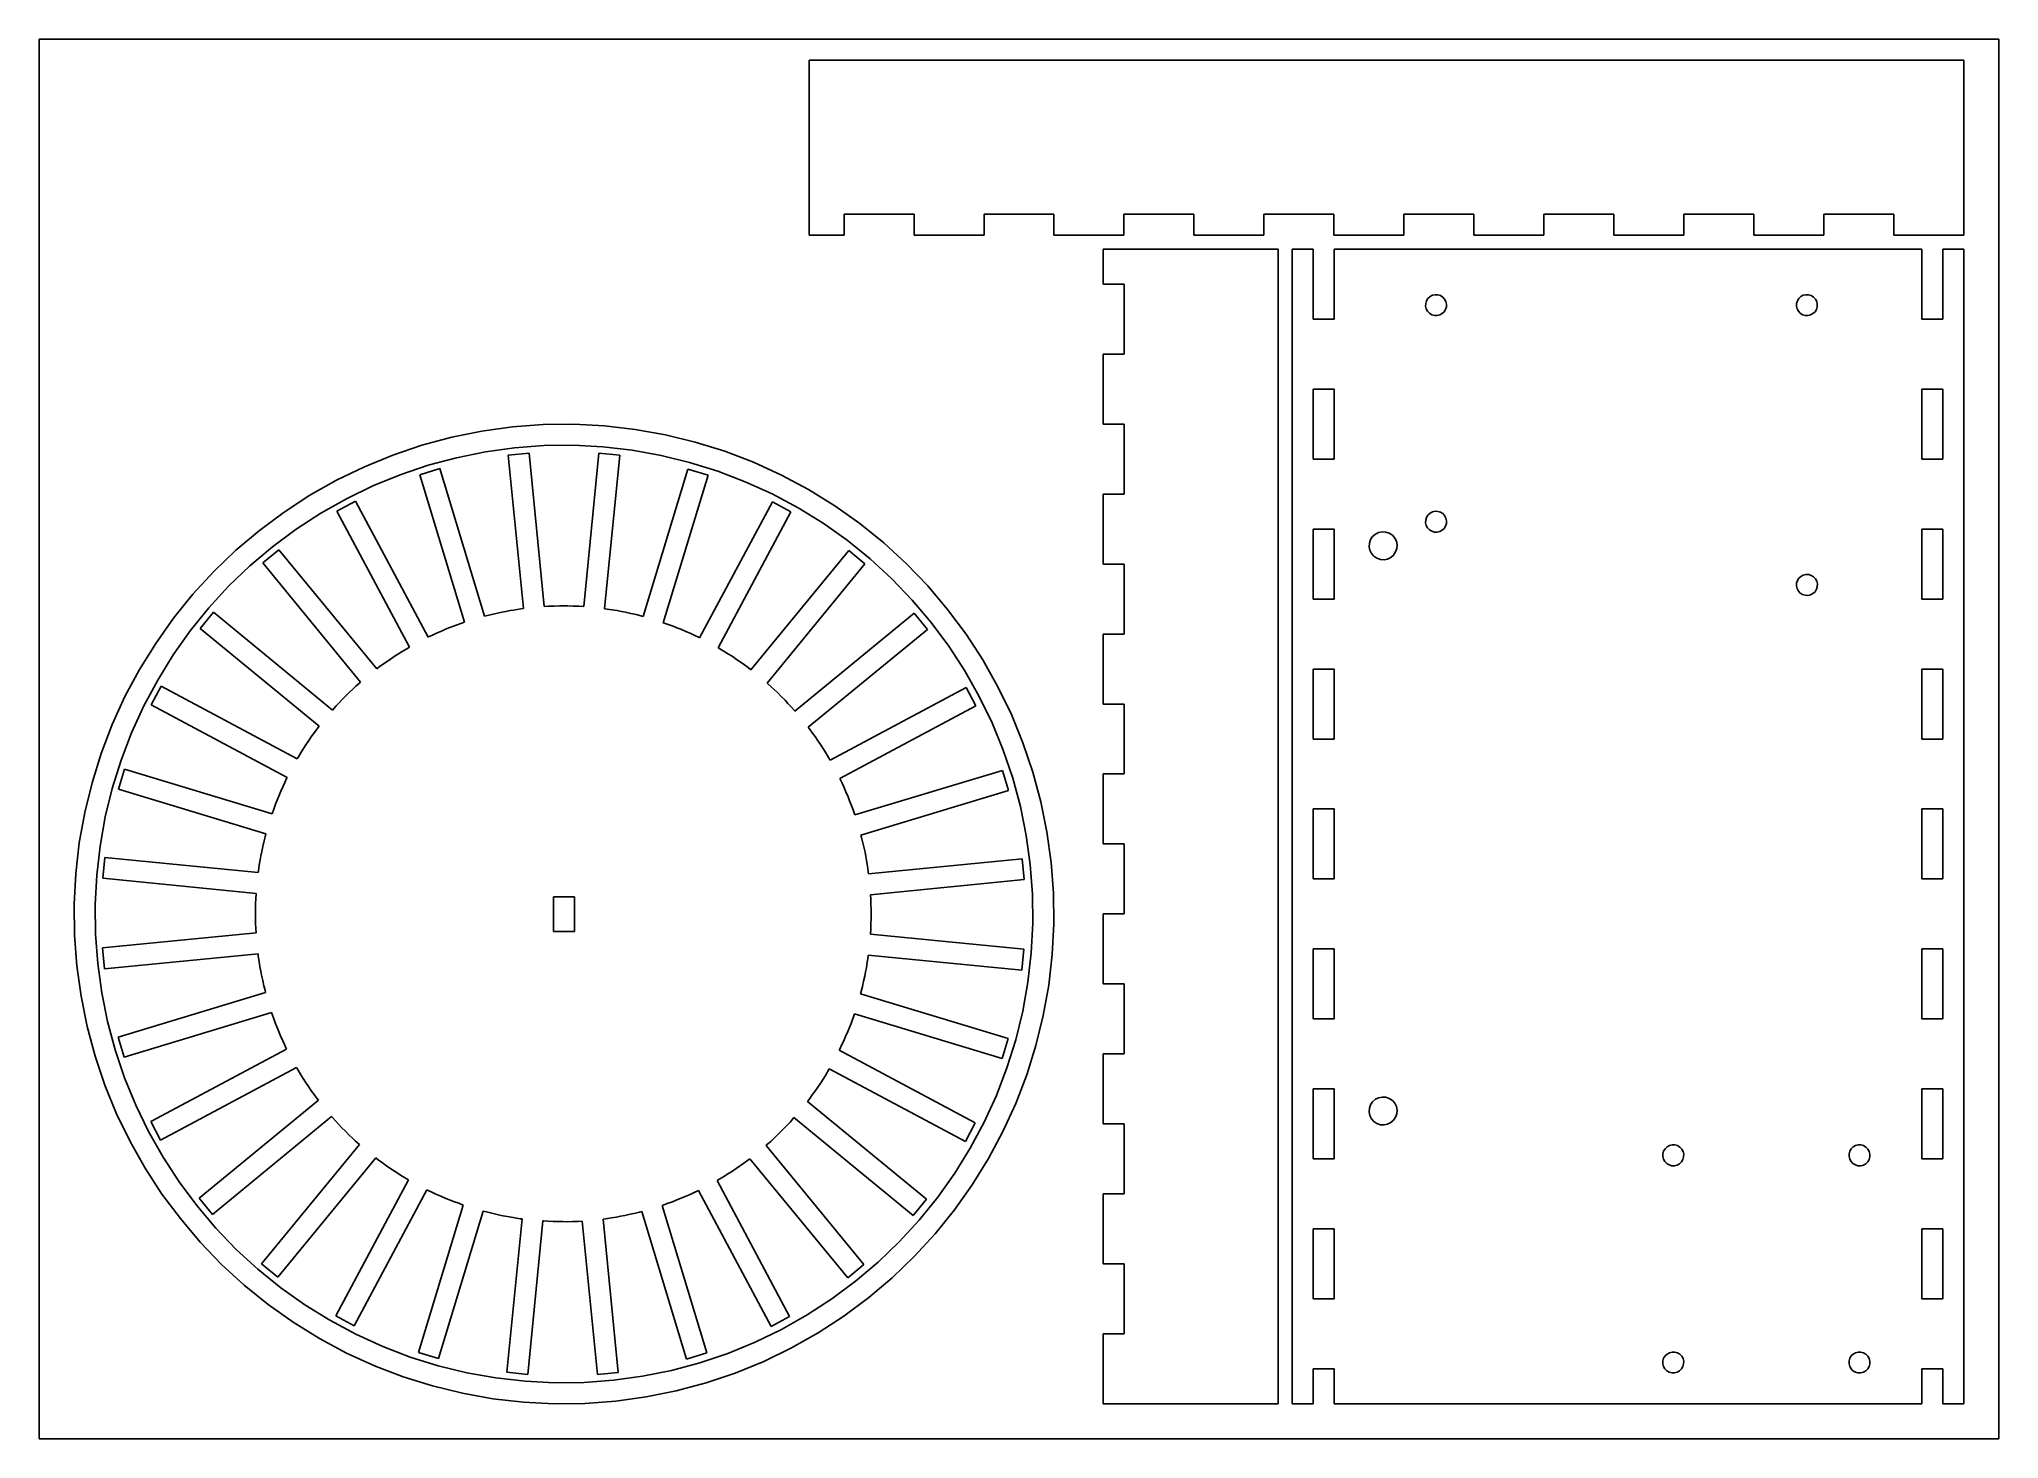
# Model space of a CAD drawing. Header units: centimetres. Extents: x -14 to 14, y -10 to 10.
import ezdxf

# ---------------------------------------------------------------- set-up
doc = ezdxf.new("R2010")
doc.units = ezdxf.units.CM
doc.layers.get('0').update_dxf_attribs({"linetype": 'CONTINUOUS'})
doc.layers.add('邊界', color=90, linetype='CONTINUOUS')

msp = doc.modelspace()

# ---------------------------------------------------------------- linework, layer by layer
for p, q in [((13.5, 9.7), (-3, 9.7)), ((-3, 7.2), (-3, 9.7)), ((13.5, 7.2), (13.5, 9.7)), ((-1.5, 7.5), (-2.5, 7.5)), ((-2.5, 7.5), (-2.5, 7.2)), ((-1.5, 7.5), (-1.5, 7.2)), ((0.5, 7.5), (-0.5, 7.5)), ((-0.5, 7.5), (-0.5, 7.2)), ((0.5, 7.5), (0.5, 7.2)), ((1.5, 7.2), (1.5, 7.5)), ((2.5, 7.5), (1.5, 7.5)), ((2.5, 7.5), (2.5, 7.2)), ((4.5, 7.5), (3.5, 7.5)), ((3.5, 7.5), (3.5, 7.2)), ((4.5, 7.5), (4.5, 7.2)), ((6.5, 7.5), (5.5, 7.5)), ((5.5, 7.5), (5.5, 7.2)), ((6.5, 7.5), (6.5, 7.2)), ((7.5, 7.2), (7.5, 7.5)), ((8.5, 7.5), (7.5, 7.5)), ((8.5, 7.5), (8.5, 7.2)), ((10.5, 7.5), (9.5, 7.5)), ((9.5, 7.5), (9.5, 7.2)), ((10.5, 7.5), (10.5, 7.2)), ((12.5, 7.5), (11.5, 7.5)), ((11.5, 7.5), (11.5, 7.2)), ((12.5, 7.5), (12.5, 7.2)), ((-3, 7.2), (-2.5, 7.2)), ((-1.5, 7.2), (-0.5, 7.2)), ((0.5, 7.2), (1.5, 7.2)), ((1.203, 7), (1.203, 6.5)), ((1.203, 7), (3.703, 7)), ((2.5, 7.2), (3.5, 7.2)), ((3.903, 7), (4.203, 7)), ((3.903, -9.5), (3.903, 7)), ((4.203, 6), (4.203, 7)), ((4.5, 7.2), (5.5, 7.2)), ((4.503, 7), (12.9, 7)), ((4.503, 6), (4.503, 7)), ((6.5, 7.2), (7.5, 7.2)), ((8.5, 7.2), (9.5, 7.2)), ((10.5, 7.2), (11.5, 7.2)), ((12.5, 7.2), (13.5, 7.2)), ((12.9, 6), (12.9, 7)), ((13.2, 7), (13.5, 7)), ((13.2, 6), (13.2, 7)), ((13.5, 7), (13.5, -9.5)), ((3.703, -9.5), (3.703, 7)), ((1.503, 6.5), (1.203, 6.5)), ((1.503, 5.5), (1.503, 6.5)), ((5.81, 6.186), (5.812, 6.225)), ((5.819, 6.148), (5.81, 6.186)), ((5.812, 6.225), (5.823, 6.262)), ((5.823, 6.262), (5.844, 6.295)), ((5.844, 6.295), (5.873, 6.322)), ((5.873, 6.322), (5.907, 6.34)), ((5.907, 6.34), (5.946, 6.349)), ((5.946, 6.349), (5.985, 6.348)), ((5.985, 6.348), (6.022, 6.336)), ((6.022, 6.336), (6.055, 6.315)), ((6.055, 6.315), (6.082, 6.287)), ((6.082, 6.287), (6.1, 6.252)), ((6.108, 6.175), (6.096, 6.137)), ((6.1, 6.252), (6.109, 6.214)), ((6.109, 6.214), (6.108, 6.175)), ((11.109, 6.186), (11.11, 6.225)), ((11.117, 6.147), (11.109, 6.186)), ((11.11, 6.225), (11.122, 6.262)), ((11.122, 6.262), (11.142, 6.295)), ((11.142, 6.295), (11.171, 6.322)), ((11.171, 6.322), (11.206, 6.34)), ((11.206, 6.34), (11.244, 6.349)), ((11.244, 6.349), (11.283, 6.348)), ((11.283, 6.348), (11.32, 6.336)), ((11.32, 6.336), (11.354, 6.315)), ((11.354, 6.315), (11.38, 6.287)), ((11.38, 6.287), (11.399, 6.252)), ((11.406, 6.175), (11.394, 6.137)), ((11.399, 6.252), (11.407, 6.214)), ((11.407, 6.214), (11.406, 6.175)), ((4.503, 6), (4.203, 6)), ((5.838, 6.113), (5.819, 6.148)), ((5.864, 6.084), (5.838, 6.113)), ((5.897, 6.063), (5.864, 6.084)), ((5.935, 6.052), (5.897, 6.063)), ((5.974, 6.051), (5.935, 6.052)), ((6.012, 6.059), (5.974, 6.051)), ((6.047, 6.078), (6.012, 6.059)), ((6.075, 6.104), (6.047, 6.078)), ((6.096, 6.137), (6.075, 6.104)), ((11.136, 6.113), (11.117, 6.147)), ((11.162, 6.084), (11.136, 6.113)), ((11.196, 6.063), (11.162, 6.084)), ((11.233, 6.052), (11.196, 6.063)), ((11.272, 6.05), (11.233, 6.052)), ((11.31, 6.059), (11.272, 6.05)), ((11.345, 6.078), (11.31, 6.059)), ((11.374, 6.104), (11.345, 6.078)), ((11.394, 6.137), (11.374, 6.104)), ((13.2, 6), (12.9, 6)), ((1.203, 5.5), (1.203, 4.5)), ((1.503, 5.5), (1.203, 5.5)), ((4.203, 4), (4.203, 5)), ((4.503, 5), (4.203, 5)), ((4.503, 4), (4.503, 5)), ((12.9, 4), (12.9, 5)), ((13.2, 5), (12.9, 5)), ((13.2, 4), (13.2, 5)), ((-7.239, 4.46), (-6.801, 4.492)), ((-6.801, 4.492), (-6.361, 4.497)), ((-6.361, 4.497), (-5.922, 4.475)), ((1.503, 4.5), (1.203, 4.5)), ((1.503, 3.5), (1.503, 4.5)), ((-8.531, 4.198), (-8.106, 4.312)), ((-8.106, 4.312), (-7.675, 4.399)), ((-7.675, 4.399), (-7.239, 4.46)), ((-5.922, 4.475), (-5.485, 4.424)), ((-5.485, 4.424), (-5.052, 4.347)), ((-5.052, 4.347), (-4.625, 4.242)), ((-4.625, 4.242), (-4.205, 4.111)), ((-9.354, 3.891), (-8.947, 4.057)), ((-8.947, 4.057), (-8.531, 4.198)), ((-8.037, 4.02), (-8.444, 3.911)), ((-7.625, 4.104), (-8.037, 4.02)), ((-7.208, 4.161), (-7.625, 4.104)), ((-7.298, 4.056), (-6.999, 4.085)), ((-7.082, 1.864), (-7.298, 4.056)), ((-6.788, 4.192), (-7.208, 4.161)), ((-6.999, 4.085), (-6.783, 1.892)), ((-6.367, 4.197), (-6.788, 4.192)), ((-5.947, 4.175), (-6.367, 4.197)), ((-6.22, 1.891), (-6.004, 4.084)), ((-6.004, 4.084), (-5.705, 4.054)), ((-5.529, 4.127), (-5.947, 4.175)), ((-5.705, 4.054), (-5.922, 1.86)), ((-5.114, 4.053), (-5.529, 4.127)), ((-4.706, 3.953), (-5.114, 4.053)), ((-4.304, 3.828), (-4.706, 3.953)), ((-4.205, 4.111), (-3.795, 3.954)), ((-3.795, 3.954), (-3.395, 3.771)), ((4.503, 4), (4.203, 4)), ((13.2, 4), (12.9, 4)), ((-10.133, 3.483), (-9.75, 3.699)), ((-9.75, 3.699), (-9.354, 3.891)), ((-8.843, 3.776), (-9.232, 3.617)), ((-8.444, 3.911), (-8.843, 3.776)), ((-8.561, 3.777), (-8.274, 3.864)), ((-7.924, 1.669), (-8.561, 3.777)), ((-8.274, 3.864), (-7.635, 1.756)), ((-5.37, 1.749), (-4.73, 3.858)), ((-4.443, 3.771), (-5.083, 1.661)), ((-4.73, 3.858), (-4.443, 3.771)), ((-3.911, 3.677), (-4.304, 3.828)), ((-3.528, 3.502), (-3.911, 3.677)), ((-3.395, 3.771), (-3.007, 3.564)), ((-10.502, 3.243), (-10.133, 3.483)), ((-9.611, 3.433), (-9.977, 3.226)), ((-9.746, 3.256), (-9.481, 3.398)), ((-9.232, 3.617), (-9.611, 3.433)), ((-9.481, 3.398), (-8.443, 1.455)), ((-4.563, 1.445), (-3.524, 3.388)), ((-3.157, 3.304), (-3.528, 3.502)), ((-3.524, 3.388), (-3.259, 3.247)), ((-3.007, 3.564), (-2.633, 3.333)), ((1.203, 3.5), (1.203, 2.5)), ((1.503, 3.5), (1.203, 3.5)), ((-10.854, 2.98), (-10.502, 3.243)), ((-9.977, 3.226), (-10.33, 2.997)), ((-8.708, 1.314), (-9.746, 3.256)), ((-3.259, 3.247), (-4.299, 1.303)), ((-2.799, 3.082), (-3.157, 3.304)), ((-2.456, 2.839), (-2.799, 3.082)), ((-2.633, 3.333), (-2.274, 3.078)), ((5.81, 3.091), (5.812, 3.13)), ((5.819, 3.052), (5.81, 3.091)), ((5.812, 3.13), (5.823, 3.167)), ((5.823, 3.167), (5.844, 3.2)), ((5.844, 3.2), (5.873, 3.227)), ((5.873, 3.227), (5.907, 3.245)), ((5.907, 3.245), (5.946, 3.254)), ((5.946, 3.254), (5.985, 3.253)), ((5.985, 3.253), (6.022, 3.241)), ((6.022, 3.241), (6.055, 3.22)), ((6.055, 3.22), (6.082, 3.192)), ((6.082, 3.192), (6.1, 3.157)), ((6.1, 3.157), (6.109, 3.119)), ((6.109, 3.119), (6.108, 3.08)), ((-11.19, 2.696), (-10.854, 2.98)), ((-10.33, 2.997), (-10.668, 2.745)), ((-2.128, 2.574), (-2.456, 2.839)), ((-2.274, 3.078), (-1.932, 2.802)), ((-1.932, 2.802), (-1.608, 2.504)), ((4.503, 3), (4.203, 3)), ((4.203, 2), (4.203, 3)), ((4.503, 2), (4.503, 3)), ((5.003, 2.748), (5.007, 2.8)), ((5.007, 2.8), (5.023, 2.849)), ((5.023, 2.849), (5.052, 2.893)), ((5.052, 2.893), (5.092, 2.927)), ((5.092, 2.927), (5.139, 2.95)), ((5.139, 2.95), (5.19, 2.961)), ((5.19, 2.961), (5.242, 2.957)), ((5.242, 2.957), (5.291, 2.94)), ((5.291, 2.94), (5.335, 2.911)), ((5.335, 2.911), (5.369, 2.872)), ((5.369, 2.872), (5.392, 2.825)), ((5.392, 2.825), (5.402, 2.774)), ((5.838, 3.018), (5.819, 3.052)), ((5.864, 2.989), (5.838, 3.018)), ((5.897, 2.968), (5.864, 2.989)), ((5.935, 2.957), (5.897, 2.968)), ((5.974, 2.955), (5.935, 2.957)), ((6.012, 2.964), (5.974, 2.955)), ((6.047, 2.983), (6.012, 2.964)), ((6.075, 3.009), (6.047, 2.983)), ((6.096, 3.042), (6.075, 3.009)), ((6.108, 3.08), (6.096, 3.042)), ((12.9, 2), (12.9, 3)), ((13.2, 3), (12.9, 3)), ((13.2, 2), (13.2, 3)), ((-11.507, 2.392), (-11.19, 2.696)), ((-10.668, 2.745), (-10.989, 2.473)), ((-10.806, 2.515), (-10.575, 2.705)), ((-10.575, 2.705), (-9.177, 1.002)), ((-3.831, 0.989), (-2.433, 2.693)), ((-2.433, 2.693), (-2.201, 2.502)), ((-1.818, 2.29), (-2.128, 2.574)), ((5.013, 2.697), (5.003, 2.748)), ((5.037, 2.65), (5.013, 2.697)), ((5.071, 2.611), (5.037, 2.65)), ((5.114, 2.582), (5.071, 2.611)), ((5.164, 2.565), (5.114, 2.582)), ((5.216, 2.561), (5.164, 2.565)), ((5.267, 2.572), (5.216, 2.561)), ((5.314, 2.595), (5.267, 2.572)), ((5.353, 2.629), (5.314, 2.595)), ((5.382, 2.673), (5.353, 2.629)), ((5.399, 2.722), (5.382, 2.673)), ((5.402, 2.774), (5.399, 2.722)), ((-11.805, 2.068), (-11.507, 2.392)), ((-10.989, 2.473), (-11.293, 2.182)), ((-9.409, 0.811), (-10.806, 2.515)), ((-2.201, 2.502), (-3.599, 0.798)), ((-1.527, 1.986), (-1.818, 2.29)), ((-1.608, 2.504), (-1.304, 2.187)), ((1.203, 2.5), (1.503, 2.5)), ((1.503, 1.5), (1.503, 2.5)), ((11.111, 2.226), (11.122, 2.263)), ((11.122, 2.263), (11.143, 2.297)), ((11.143, 2.297), (11.172, 2.323)), ((11.172, 2.323), (11.206, 2.342)), ((11.206, 2.342), (11.244, 2.35)), ((11.244, 2.35), (11.284, 2.349)), ((11.284, 2.349), (11.321, 2.337)), ((11.321, 2.337), (11.354, 2.317)), ((11.354, 2.317), (11.381, 2.288)), ((11.381, 2.288), (11.399, 2.253)), ((11.399, 2.253), (11.408, 2.215)), ((-12.081, 1.726), (-11.805, 2.068)), ((-11.293, 2.182), (-11.577, 1.872)), ((-1.255, 1.665), (-1.527, 1.986)), ((-1.304, 2.187), (-1.02, 1.852)), ((4.503, 2), (4.203, 2)), ((11.109, 2.187), (11.111, 2.226)), ((11.118, 2.149), (11.109, 2.187)), ((11.136, 2.114), (11.118, 2.149)), ((11.163, 2.085), (11.136, 2.114)), ((11.196, 2.065), (11.163, 2.085)), ((11.234, 2.053), (11.196, 2.065)), ((11.273, 2.052), (11.234, 2.053)), ((11.311, 2.06), (11.273, 2.052)), ((11.345, 2.079), (11.311, 2.06)), ((11.374, 2.105), (11.345, 2.079)), ((11.395, 2.139), (11.374, 2.105)), ((11.406, 2.176), (11.395, 2.139)), ((11.408, 2.215), (11.406, 2.176)), ((13.2, 2), (12.9, 2)), ((-12.335, 1.367), (-12.081, 1.726)), ((-11.577, 1.872), (-11.842, 1.544)), ((-11.702, 1.58), (-11.511, 1.812)), ((-11.511, 1.812), (-9.807, 0.414)), ((-7.635, 1.756), (-7.39, 1.813)), ((-7.39, 1.813), (-7.331, 1.824)), ((-7.331, 1.824), (-7.307, 1.828)), ((-7.271, 1.836), (-7.307, 1.828)), ((-7.222, 1.842), (-7.271, 1.836)), ((-7.118, 1.86), (-7.222, 1.842)), ((-7.082, 1.864), (-7.118, 1.86)), ((-6.722, 1.897), (-6.783, 1.892)), ((-6.644, 1.898), (-6.722, 1.897)), ((-6.644, 1.898), (-6.567, 1.902)), ((-6.567, 1.902), (-6.506, 1.901)), ((-6.446, 1.902), (-6.506, 1.901)), ((-6.368, 1.898), (-6.446, 1.902)), ((-6.368, 1.898), (-6.29, 1.897)), ((-6.29, 1.897), (-6.22, 1.891)), ((-5.922, 1.86), (-5.741, 1.834)), ((-5.741, 1.834), (-5.682, 1.822)), ((-5.682, 1.822), (-5.623, 1.811)), ((-5.623, 1.811), (-5.547, 1.793)), ((-5.547, 1.793), (-5.471, 1.777)), ((-5.37, 1.749), (-5.471, 1.777)), ((-3.202, 0.399), (-1.499, 1.797)), ((-1.499, 1.797), (-1.308, 1.565)), ((-1.02, 1.852), (-0.757, 1.499)), ((-11.842, 1.544), (-12.085, 1.201)), ((-9.999, 0.183), (-11.702, 1.58)), ((-8.443, 1.455), (-8.435, 1.459)), ((-8.435, 1.459), (-8.38, 1.484)), ((-8.38, 1.484), (-8.325, 1.511)), ((-8.325, 1.511), (-8.254, 1.541)), ((-8.254, 1.541), (-8.183, 1.572)), ((-8.183, 1.572), (-7.924, 1.669)), ((-4.943, 1.613), (-5.083, 1.661)), ((-4.943, 1.613), (-4.887, 1.59)), ((-4.887, 1.59), (-4.831, 1.569)), ((-4.831, 1.569), (-4.76, 1.537)), ((-4.76, 1.537), (-4.688, 1.507)), ((-4.688, 1.507), (-4.634, 1.48)), ((-4.634, 1.48), (-4.579, 1.455)), ((-4.579, 1.455), (-4.563, 1.445)), ((-1.308, 1.565), (-3.012, 0.167)), ((-1.003, 1.327), (-1.255, 1.665)), ((-0.757, 1.499), (-0.517, 1.13)), ((1.203, 1.5), (1.203, 0.5)), ((1.503, 1.5), (1.203, 1.5)), ((-12.567, 0.993), (-12.335, 1.367)), ((-12.085, 1.201), (-12.307, 0.843)), ((-9.044, 1.1), (-8.979, 1.143)), ((-8.979, 1.143), (-8.916, 1.187)), ((-8.916, 1.187), (-8.864, 1.219)), ((-8.864, 1.219), (-8.813, 1.252)), ((-8.813, 1.252), (-8.746, 1.29)), ((-8.746, 1.29), (-8.708, 1.314)), ((-4.201, 1.247), (-4.299, 1.303)), ((-4.201, 1.247), (-4.15, 1.213)), ((-4.15, 1.213), (-4.099, 1.182)), ((-4.099, 1.182), (-4.035, 1.137)), ((-4.035, 1.137), (-3.97, 1.094)), ((-0.774, 0.975), (-1.003, 1.327)), ((-0.517, 1.13), (-0.301, 0.747)), ((-12.774, 0.605), (-12.567, 0.993)), ((-12.307, 0.843), (-12.505, 0.472)), ((-9.177, 1.002), (-9.142, 1.029)), ((-9.142, 1.029), (-9.093, 1.064)), ((-9.093, 1.064), (-9.044, 1.1)), ((-3.97, 1.094), (-3.922, 1.058)), ((-3.922, 1.058), (-3.872, 1.023)), ((-3.872, 1.023), (-3.831, 0.989)), ((-0.567, 0.608), (-0.774, 0.975)), ((4.203, 0), (4.203, 1)), ((4.503, 1), (4.203, 1)), ((4.503, 0), (4.503, 1)), ((12.9, 0), (12.9, 1)), ((13.2, 1), (12.9, 1)), ((13.2, 0), (13.2, 1)), ((-12.957, 0.205), (-12.774, 0.605)), ((-12.398, 0.489), (-12.256, 0.754)), ((-12.256, 0.754), (-10.313, -0.285)), ((-9.714, 0.517), (-9.674, 0.562)), ((-9.674, 0.562), (-9.618, 0.616)), ((-9.618, 0.616), (-9.564, 0.671)), ((-9.564, 0.671), (-9.519, 0.712)), ((-9.519, 0.712), (-9.475, 0.754)), ((-9.475, 0.754), (-9.416, 0.805)), ((-9.416, 0.805), (-9.409, 0.811)), ((-3.599, 0.798), (-3.54, 0.747)), ((-3.54, 0.747), (-3.497, 0.705)), ((-3.497, 0.705), (-3.452, 0.664)), ((-3.452, 0.664), (-3.398, 0.609)), ((-3.398, 0.609), (-3.342, 0.554)), ((-2.7, -0.302), (-0.757, 0.737)), ((-0.757, 0.737), (-0.616, 0.472)), ((-0.383, 0.229), (-0.567, 0.608)), ((-0.301, 0.747), (-0.109, 0.352)), ((-12.505, 0.472), (-12.68, 0.089)), ((-10.455, -0.549), (-12.398, 0.489)), ((-9.807, 0.414), (-9.757, 0.473)), ((-9.757, 0.473), (-9.714, 0.517)), ((-3.342, 0.554), (-3.302, 0.509)), ((-3.302, 0.509), (-3.259, 0.466)), ((-3.259, 0.466), (-3.209, 0.407)), ((-3.209, 0.407), (-3.202, 0.399)), ((-0.616, 0.472), (-2.558, -0.566)), ((-0.109, 0.352), (0.057, -0.055)), ((1.503, 0.5), (1.203, 0.5)), ((1.503, -0.5), (1.503, 0.5)), ((-13.114, -0.205), (-12.957, 0.205)), ((-12.68, 0.089), (-12.831, -0.304)), ((-10.146, -0.022), (-10.103, 0.043)), ((-10.103, 0.043), (-10.067, 0.092)), ((-10.067, 0.092), (-10.032, 0.141)), ((-10.032, 0.141), (-9.999, 0.183)), ((-3.012, 0.167), (-2.985, 0.133)), ((-2.985, 0.133), (-2.95, 0.083)), ((-2.95, 0.083), (-2.914, 0.035)), ((-2.914, 0.035), (-2.871, -0.03)), ((-0.224, -0.16), (-0.383, 0.229)), ((4.503, 0), (4.203, 0)), ((13.2, 0), (12.9, 0)), ((-13.245, -0.625), (-13.114, -0.205)), ((-10.313, -0.285), (-10.295, -0.255)), ((-10.295, -0.255), (-10.256, -0.187)), ((-10.256, -0.187), (-10.222, -0.137)), ((-10.222, -0.137), (-10.191, -0.085)), ((-10.191, -0.085), (-10.146, -0.022)), ((-2.871, -0.03), (-2.826, -0.094)), ((-2.826, -0.094), (-2.795, -0.145)), ((-2.795, -0.145), (-2.762, -0.196)), ((-2.762, -0.196), (-2.723, -0.263)), ((-2.723, -0.263), (-2.7, -0.302)), ((-0.089, -0.559), (-0.224, -0.16)), ((0.057, -0.055), (0.198, -0.472)), ((-12.831, -0.304), (-12.956, -0.706)), ((-12.867, -0.716), (-12.78, -0.429)), ((-12.78, -0.429), (-10.673, -1.069)), ((-10.464, -0.565), (-10.455, -0.549)), ((-2.344, -1.086), (-0.237, -0.448)), ((-0.237, -0.448), (-0.15, -0.735)), ((0.02, -0.966), (-0.089, -0.559)), ((0.198, -0.472), (0.312, -0.897)), ((1.203, -0.5), (1.203, -1.5)), ((1.503, -0.5), (1.203, -0.5)), ((-13.35, -1.052), (-13.245, -0.625)), ((-12.956, -0.706), (-13.056, -1.114)), ((-10.76, -1.356), (-12.867, -0.716)), ((-10.599, -0.874), (-10.578, -0.817)), ((-10.578, -0.817), (-10.546, -0.747)), ((-10.546, -0.747), (-10.516, -0.675)), ((-10.516, -0.675), (-10.489, -0.621)), ((-10.489, -0.621), (-10.464, -0.565)), ((-2.558, -0.566), (-2.554, -0.574)), ((-2.554, -0.574), (-2.529, -0.63)), ((-2.529, -0.63), (-2.503, -0.684)), ((-2.503, -0.684), (-2.473, -0.756)), ((-2.473, -0.756), (-2.441, -0.827)), ((-2.441, -0.827), (-2.42, -0.883)), ((-0.15, -0.735), (-2.258, -1.375)), ((-13.427, -1.485), (-13.35, -1.052)), ((-13.056, -1.114), (-13.13, -1.529)), ((-10.673, -1.069), (-10.648, -1.003)), ((-10.648, -1.003), (-10.622, -0.93)), ((-10.622, -0.93), (-10.599, -0.874)), ((-2.42, -0.883), (-2.397, -0.939)), ((-2.397, -0.939), (-2.371, -1.013)), ((-2.371, -1.013), (-2.344, -1.086)), ((0.104, -1.378), (0.02, -0.966)), ((0.312, -0.897), (0.399, -1.328)), ((4.203, -2), (4.203, -1)), ((4.503, -1), (4.203, -1)), ((4.503, -2), (4.503, -1)), ((12.9, -2), (12.9, -1)), ((13.2, -1), (12.9, -1)), ((13.2, -2), (13.2, -1)), ((-10.787, -1.457), (-10.77, -1.399)), ((-10.77, -1.399), (-10.76, -1.356)), ((-2.258, -1.375), (-2.25, -1.409)), ((0.161, -1.795), (0.104, -1.378)), ((0.399, -1.328), (0.46, -1.763)), ((-13.477, -1.922), (-13.427, -1.485)), ((-13.13, -1.529), (-13.178, -1.947)), ((-10.843, -1.728), (-10.831, -1.669)), ((-10.831, -1.669), (-10.821, -1.609)), ((-10.821, -1.609), (-10.803, -1.534)), ((-10.803, -1.534), (-10.787, -1.457)), ((-2.25, -1.409), (-2.234, -1.467)), ((-2.234, -1.467), (-2.218, -1.543)), ((-2.218, -1.543), (-2.2, -1.619)), ((-2.2, -1.619), (-2.19, -1.679)), ((-2.19, -1.679), (-2.178, -1.738)), ((1.503, -1.5), (1.203, -1.5)), ((1.503, -2.5), (1.503, -1.5)), ((-13.5, -2.361), (-13.477, -1.922)), ((-13.178, -1.947), (-13.2, -2.367)), ((-13.093, -1.991), (-13.063, -1.692)), ((-13.063, -1.692), (-10.871, -1.908)), ((-10.871, -1.908), (-10.868, -1.882)), ((-10.868, -1.882), (-10.855, -1.805)), ((-10.855, -1.805), (-10.843, -1.728)), ((-2.178, -1.738), (-2.166, -1.815)), ((-2.166, -1.815), (-2.153, -1.891)), ((-2.149, -1.927), (-2.153, -1.891)), ((-2.149, -1.927), (0.043, -1.712)), ((0.043, -1.712), (0.072, -2.01)), ((0.192, -2.215), (0.161, -1.795)), ((0.46, -1.763), (0.492, -2.202)), ((-10.9, -2.206), (-13.093, -1.991)), ((-10.906, -2.277), (-10.901, -2.217)), ((-10.901, -2.217), (-10.9, -2.206)), ((0.072, -2.01), (-2.121, -2.226)), ((-2.121, -2.226), (-2.116, -2.287)), ((0.197, -2.636), (0.192, -2.215)), ((0.492, -2.202), (0.497, -2.642)), ((4.503, -2), (4.203, -2)), ((13.2, -2), (12.9, -2)), ((-13.495, -2.801), (-13.5, -2.361)), ((-13.2, -2.367), (-13.195, -2.788)), ((-10.911, -2.432), (-10.907, -2.355)), ((-10.91, -2.493), (-10.911, -2.432)), ((-10.911, -2.553), (-10.91, -2.493)), ((-10.907, -2.355), (-10.906, -2.277)), ((-6.651, -2.253), (-6.351, -2.253)), ((-6.651, -2.75), (-6.651, -2.253)), ((-6.351, -2.253), (-6.351, -2.75)), ((-2.116, -2.287), (-2.115, -2.365)), ((-2.115, -2.365), (-2.112, -2.442)), ((-2.112, -2.442), (-2.113, -2.503)), ((-2.113, -2.503), (-2.112, -2.563)), ((1.203, -2.5), (1.203, -3.5)), ((1.503, -2.5), (1.203, -2.5)), ((-13.195, -2.788), (-13.164, -3.208)), ((-13.095, -2.986), (-10.902, -2.769)), ((-10.908, -2.631), (-10.911, -2.553)), ((-10.906, -2.709), (-10.908, -2.631)), ((-10.902, -2.769), (-10.906, -2.709)), ((-6.351, -2.75), (-6.651, -2.75)), ((-2.123, -2.789), (-2.117, -2.719)), ((-2.123, -2.789), (0.07, -3.005)), ((-2.115, -2.641), (-2.117, -2.719)), ((-2.112, -2.563), (-2.115, -2.641)), ((0.175, -3.056), (0.197, -2.636)), ((0.497, -2.642), (0.475, -3.081)), ((-13.462, -3.239), (-13.495, -2.801)), ((-13.065, -3.284), (-13.095, -2.986)), ((-10.873, -3.068), (-13.065, -3.284)), ((-10.869, -3.104), (-10.873, -3.068)), ((0.07, -3.005), (0.041, -3.304)), ((0.127, -3.474), (0.175, -3.056)), ((4.503, -3), (4.203, -3)), ((4.203, -4), (4.203, -3)), ((4.503, -4), (4.503, -3)), ((12.9, -4), (12.9, -3)), ((13.2, -3), (12.9, -3)), ((13.2, -4), (13.2, -3)), ((-13.402, -3.675), (-13.462, -3.239)), ((-13.164, -3.208), (-13.106, -3.625)), ((-10.856, -3.181), (-10.869, -3.104)), ((-10.845, -3.258), (-10.856, -3.181)), ((-10.833, -3.317), (-10.845, -3.258)), ((-10.823, -3.377), (-10.833, -3.317)), ((-2.192, -3.327), (-2.202, -3.387)), ((-2.179, -3.268), (-2.192, -3.327)), ((-2.168, -3.191), (-2.179, -3.268)), ((-2.155, -3.114), (-2.168, -3.191)), ((-2.153, -3.088), (-2.155, -3.114)), ((0.041, -3.304), (-2.153, -3.088)), ((0.475, -3.081), (0.424, -3.518)), ((-13.106, -3.625), (-13.023, -4.037)), ((-12.873, -4.261), (-10.765, -3.621)), ((-10.805, -3.452), (-10.823, -3.377)), ((-10.789, -3.529), (-10.805, -3.452)), ((-10.773, -3.587), (-10.789, -3.529)), ((-10.765, -3.621), (-10.773, -3.587)), ((-2.264, -3.64), (-2.236, -3.538)), ((-2.264, -3.64), (-0.155, -4.279)), ((-2.22, -3.462), (-2.236, -3.538)), ((-2.202, -3.387), (-2.22, -3.462)), ((0.053, -3.888), (0.127, -3.474)), ((0.424, -3.518), (0.347, -3.951)), ((1.203, -3.5), (1.503, -3.5)), ((1.503, -4.5), (1.503, -3.5)), ((-13.315, -4.106), (-13.402, -3.675)), ((-10.679, -3.91), (-12.786, -4.548)), ((-10.651, -3.983), (-10.679, -3.91)), ((-0.047, -4.297), (0.053, -3.888)), ((-13.201, -4.531), (-13.315, -4.106)), ((-13.023, -4.037), (-12.914, -4.444)), ((-10.626, -4.057), (-10.651, -3.983)), ((-10.603, -4.112), (-10.626, -4.057)), ((-10.582, -4.169), (-10.603, -4.112)), ((-10.55, -4.24), (-10.582, -4.169)), ((-2.445, -4.178), (-2.477, -4.249)), ((-2.424, -4.122), (-2.445, -4.178)), ((-2.4, -4.066), (-2.424, -4.122)), ((-2.4, -4.066), (-2.352, -3.927)), ((-0.242, -4.567), (-2.352, -3.927)), ((0.347, -3.951), (0.242, -4.378)), ((4.503, -4), (4.203, -4)), ((13.2, -4), (12.9, -4)), ((-12.914, -4.444), (-12.779, -4.843)), ((-12.786, -4.548), (-12.873, -4.261)), ((-12.407, -5.468), (-10.464, -4.43)), ((-10.52, -4.312), (-10.55, -4.24)), ((-10.493, -4.366), (-10.52, -4.312)), ((-10.469, -4.421), (-10.493, -4.366)), ((-10.464, -4.43), (-10.469, -4.421)), ((-2.558, -4.43), (-2.569, -4.446)), ((-2.569, -4.446), (-0.625, -5.485)), ((-2.534, -4.375), (-2.558, -4.43)), ((-2.507, -4.321), (-2.534, -4.375)), ((-2.477, -4.249), (-2.507, -4.321)), ((-0.155, -4.279), (-0.242, -4.567)), ((-0.172, -4.699), (-0.047, -4.297)), ((0.242, -4.378), (0.111, -4.797)), ((-13.06, -4.947), (-13.201, -4.531)), ((-10.323, -4.694), (-12.266, -5.733)), ((-10.3, -4.732), (-10.323, -4.694)), ((-10.261, -4.8), (-10.3, -4.732)), ((-2.711, -4.711), (-2.767, -4.809)), ((-0.766, -5.75), (-2.711, -4.711)), ((-0.323, -5.092), (-0.172, -4.699)), ((1.203, -4.5), (1.203, -5.5)), ((1.503, -4.5), (1.203, -4.5)), ((-12.894, -5.354), (-13.06, -4.947)), ((-12.779, -4.843), (-12.62, -5.232)), ((-10.228, -4.851), (-10.261, -4.8)), ((-10.196, -4.902), (-10.228, -4.851)), ((-10.152, -4.966), (-10.196, -4.902)), ((-10.109, -5.031), (-10.152, -4.966)), ((-10.073, -5.079), (-10.109, -5.031)), ((-2.919, -5.039), (-2.956, -5.087)), ((-2.876, -4.974), (-2.919, -5.039)), ((-2.832, -4.911), (-2.876, -4.974)), ((-2.8, -4.859), (-2.832, -4.911)), ((-2.767, -4.809), (-2.8, -4.859)), ((0.111, -4.797), (-0.046, -5.208)), ((4.203, -6), (4.203, -5)), ((4.503, -5), (4.203, -5)), ((4.503, -6), (4.503, -5)), ((12.9, -6), (12.9, -5)), ((13.2, -5), (12.9, -5)), ((13.2, -6), (13.2, -5)), ((-12.62, -5.232), (-12.436, -5.611)), ((-11.714, -6.561), (-10.011, -5.163)), ((-10.038, -5.129), (-10.073, -5.079)), ((-10.011, -5.163), (-10.038, -5.129)), ((-2.991, -5.137), (-3.024, -5.178)), ((-3.024, -5.178), (-1.321, -6.576)), ((-2.956, -5.087), (-2.991, -5.137)), ((-0.498, -5.475), (-0.323, -5.092)), ((-0.046, -5.208), (-0.229, -5.608)), ((5.003, -5.328), (5.007, -5.276)), ((5.007, -5.276), (5.023, -5.227)), ((5.023, -5.227), (5.052, -5.184)), ((5.052, -5.184), (5.092, -5.149)), ((5.092, -5.149), (5.139, -5.126)), ((5.139, -5.126), (5.19, -5.116)), ((5.19, -5.116), (5.242, -5.119)), ((5.242, -5.119), (5.291, -5.136)), ((5.291, -5.136), (5.335, -5.165)), ((5.335, -5.165), (5.369, -5.204)), ((5.369, -5.204), (5.392, -5.251)), ((5.392, -5.251), (5.402, -5.302)), ((5.402, -5.302), (5.399, -5.354)), ((-12.702, -5.75), (-12.894, -5.354)), ((-12.266, -5.733), (-12.407, -5.468)), ((-9.821, -5.395), (-11.524, -6.793)), ((-9.814, -5.403), (-9.821, -5.395)), ((-9.763, -5.462), (-9.814, -5.403)), ((-9.721, -5.505), (-9.763, -5.462)), ((-9.681, -5.55), (-9.721, -5.505)), ((-9.625, -5.604), (-9.681, -5.55)), ((-3.349, -5.557), (-3.405, -5.611)), ((-3.308, -5.513), (-3.349, -5.557)), ((-3.266, -5.469), (-3.308, -5.513)), ((-3.215, -5.41), (-3.266, -5.469)), ((-1.511, -6.808), (-3.215, -5.41)), ((-0.625, -5.485), (-0.766, -5.75)), ((-0.696, -5.846), (-0.498, -5.475)), ((1.503, -5.5), (1.203, -5.5)), ((1.503, -6.5), (1.503, -5.5)), ((5.013, -5.38), (5.003, -5.328)), ((5.037, -5.427), (5.013, -5.38)), ((5.071, -5.466), (5.037, -5.427)), ((5.114, -5.495), (5.071, -5.466)), ((5.164, -5.512), (5.114, -5.495)), ((5.216, -5.515), (5.164, -5.512)), ((5.267, -5.505), (5.216, -5.515)), ((5.314, -5.482), (5.267, -5.505)), ((5.353, -5.447), (5.314, -5.482)), ((5.382, -5.404), (5.353, -5.447)), ((5.399, -5.354), (5.382, -5.404)), ((-12.486, -6.133), (-12.702, -5.75)), ((-12.436, -5.611), (-12.229, -5.977)), ((-10.822, -7.498), (-9.424, -5.794)), ((-9.571, -5.66), (-9.625, -5.604)), ((-9.526, -5.701), (-9.571, -5.66)), ((-9.483, -5.743), (-9.526, -5.701)), ((-9.424, -5.794), (-9.483, -5.743)), ((-3.607, -5.8), (-3.614, -5.807)), ((-3.614, -5.807), (-2.216, -7.51)), ((-3.547, -5.75), (-3.607, -5.8)), ((-3.504, -5.708), (-3.547, -5.75)), ((-3.459, -5.667), (-3.504, -5.708)), ((-3.405, -5.611), (-3.459, -5.667)), ((-0.918, -6.204), (-0.696, -5.846)), ((-0.229, -5.608), (-0.436, -5.996)), ((9.211, -5.89), (9.231, -5.856)), ((9.231, -5.856), (9.259, -5.829)), ((9.259, -5.829), (9.293, -5.81)), ((9.293, -5.81), (9.331, -5.8)), ((9.331, -5.8), (9.37, -5.8)), ((9.37, -5.8), (9.408, -5.811)), ((9.408, -5.811), (9.441, -5.831)), ((9.441, -5.831), (9.469, -5.859)), ((9.469, -5.859), (9.488, -5.893)), ((11.871, -5.89), (11.891, -5.856)), ((11.891, -5.856), (11.919, -5.829)), ((11.919, -5.829), (11.953, -5.81)), ((11.953, -5.81), (11.991, -5.8)), ((11.991, -5.8), (12.03, -5.8)), ((12.03, -5.8), (12.068, -5.811)), ((12.068, -5.811), (12.101, -5.831)), ((12.101, -5.831), (12.129, -5.859)), ((12.129, -5.859), (12.148, -5.893)), ((-12.246, -6.502), (-12.486, -6.133)), ((-12.229, -5.977), (-11.999, -6.33)), ((-9.192, -5.985), (-10.59, -7.688)), ((-9.15, -6.019), (-9.192, -5.985)), ((-9.101, -6.053), (-9.15, -6.019)), ((-9.053, -6.09), (-9.101, -6.053)), ((-8.988, -6.133), (-9.053, -6.09)), ((-8.924, -6.177), (-8.988, -6.133)), ((-4.043, -6.138), (-4.107, -6.183)), ((-3.978, -6.096), (-4.043, -6.138)), ((-3.93, -6.059), (-3.978, -6.096)), ((-3.88, -6.025), (-3.93, -6.059)), ((-3.846, -5.997), (-3.88, -6.025)), ((-2.448, -7.701), (-3.846, -5.997)), ((-0.436, -5.996), (-0.667, -6.37)), ((4.503, -6), (4.203, -6)), ((9.2, -5.928), (9.211, -5.89)), ((9.2, -5.967), (9.2, -5.928)), ((9.21, -6.005), (9.2, -5.967)), ((9.229, -6.039), (9.21, -6.005)), ((9.256, -6.067), (9.229, -6.039)), ((9.29, -6.087), (9.256, -6.067)), ((9.328, -6.097), (9.29, -6.087)), ((9.367, -6.098), (9.328, -6.097)), ((9.405, -6.088), (9.367, -6.098)), ((9.439, -6.069), (9.405, -6.088)), ((9.467, -6.041), (9.439, -6.069)), ((9.487, -6.008), (9.467, -6.041)), ((9.497, -5.97), (9.487, -6.008)), ((9.488, -5.893), (9.498, -5.931)), ((9.498, -5.931), (9.497, -5.97)), ((11.86, -5.928), (11.871, -5.89)), ((11.86, -5.967), (11.86, -5.928)), ((11.87, -6.005), (11.86, -5.967)), ((11.889, -6.039), (11.87, -6.005)), ((11.916, -6.067), (11.889, -6.039)), ((11.95, -6.087), (11.916, -6.067)), ((11.988, -6.097), (11.95, -6.087)), ((12.027, -6.098), (11.988, -6.097)), ((12.065, -6.088), (12.027, -6.098)), ((12.099, -6.069), (12.065, -6.088)), ((12.127, -6.041), (12.099, -6.069)), ((12.147, -6.008), (12.127, -6.041)), ((12.157, -5.97), (12.147, -6.008)), ((12.148, -5.893), (12.158, -5.931)), ((12.158, -5.931), (12.157, -5.97)), ((13.2, -6), (12.9, -6)), ((-11.999, -6.33), (-11.748, -6.668)), ((-9.763, -8.243), (-8.725, -6.299)), ((-8.872, -6.209), (-8.924, -6.177)), ((-8.822, -6.242), (-8.872, -6.209)), ((-8.755, -6.281), (-8.822, -6.242)), ((-8.725, -6.299), (-8.755, -6.281)), ((-4.277, -6.286), (-4.315, -6.309)), ((-4.315, -6.309), (-3.277, -8.252)), ((-4.209, -6.248), (-4.277, -6.286)), ((-4.159, -6.214), (-4.209, -6.248)), ((-4.107, -6.183), (-4.159, -6.214)), ((-1.161, -6.547), (-0.918, -6.204)), ((-0.667, -6.37), (-0.922, -6.728)), ((-11.983, -6.854), (-12.246, -6.502)), ((-11.748, -6.668), (-11.476, -6.989)), ((-11.524, -6.793), (-11.714, -6.561)), ((-8.461, -6.442), (-9.499, -8.384)), ((-8.58, -8.767), (-7.941, -6.659)), ((-8.444, -6.451), (-8.461, -6.442)), ((-8.389, -6.476), (-8.444, -6.451)), ((-8.334, -6.502), (-8.389, -6.476)), ((-8.263, -6.532), (-8.334, -6.502)), ((-8.192, -6.564), (-8.263, -6.532)), ((-8.135, -6.586), (-8.192, -6.564)), ((-8.079, -6.609), (-8.135, -6.586)), ((-8.006, -6.634), (-8.079, -6.609)), ((-7.941, -6.659), (-8.006, -6.634)), ((-5.026, -6.638), (-5.099, -6.665)), ((-5.099, -6.665), (-4.461, -8.773)), ((-4.953, -6.613), (-5.026, -6.638)), ((-4.897, -6.589), (-4.953, -6.613)), ((-4.84, -6.568), (-4.897, -6.589)), ((-4.769, -6.536), (-4.84, -6.568)), ((-4.697, -6.507), (-4.769, -6.536)), ((-4.643, -6.48), (-4.697, -6.507)), ((-4.588, -6.455), (-4.643, -6.48)), ((-4.58, -6.451), (-4.588, -6.455)), ((-3.541, -8.393), (-4.58, -6.451)), ((-1.321, -6.576), (-1.511, -6.808)), ((-1.426, -6.875), (-1.161, -6.547)), ((1.203, -6.5), (1.203, -7.5)), ((1.503, -6.5), (1.203, -6.5)), ((-11.699, -7.19), (-11.983, -6.854)), ((-11.476, -6.989), (-11.185, -7.293)), ((-7.654, -6.747), (-8.293, -8.854)), ((-7.61, -6.757), (-7.654, -6.747)), ((-7.552, -6.773), (-7.61, -6.757)), ((-7.476, -6.789), (-7.552, -6.773)), ((-7.4, -6.807), (-7.476, -6.789)), ((-7.34, -6.818), (-7.4, -6.807)), ((-7.281, -6.83), (-7.34, -6.818)), ((-7.317, -9.05), (-7.101, -6.857)), ((-7.204, -6.841), (-7.281, -6.83)), ((-7.128, -6.855), (-7.204, -6.841)), ((-7.101, -6.857), (-7.128, -6.855)), ((-6.803, -6.887), (-7.019, -9.079)), ((-6.793, -6.887), (-6.803, -6.887)), ((-6.732, -6.892), (-6.793, -6.887)), ((-6.655, -6.894), (-6.732, -6.892)), ((-6.577, -6.897), (-6.655, -6.894)), ((-6.516, -6.896), (-6.577, -6.897)), ((-6.456, -6.898), (-6.516, -6.896)), ((-6.378, -6.894), (-6.456, -6.898)), ((-6.3, -6.893), (-6.378, -6.894)), ((-6.24, -6.888), (-6.3, -6.893)), ((-6.024, -9.081), (-6.24, -6.888)), ((-5.941, -6.86), (-5.905, -6.856)), ((-5.941, -6.86), (-5.725, -9.052)), ((-5.828, -6.843), (-5.905, -6.856)), ((-5.751, -6.832), (-5.828, -6.843)), ((-5.692, -6.819), (-5.751, -6.832)), ((-5.632, -6.809), (-5.692, -6.819)), ((-5.557, -6.791), (-5.632, -6.809)), ((-5.481, -6.775), (-5.557, -6.791)), ((-5.422, -6.759), (-5.481, -6.775)), ((-5.388, -6.751), (-5.422, -6.759)), ((-4.749, -8.86), (-5.388, -6.751)), ((-1.71, -7.185), (-1.426, -6.875)), ((-0.922, -6.728), (-1.198, -7.07)), ((4.203, -8), (4.203, -7)), ((4.503, -7), (4.203, -7)), ((4.503, -8), (4.503, -7)), ((12.9, -8), (12.9, -7)), ((13.2, -7), (12.9, -7)), ((13.2, -8), (13.2, -7)), ((-11.394, -7.507), (-11.699, -7.19)), ((-2.014, -7.476), (-1.71, -7.185)), ((-1.198, -7.07), (-1.496, -7.394)), ((-11.07, -7.805), (-11.394, -7.507)), ((-11.185, -7.293), (-10.875, -7.577)), ((-10.59, -7.688), (-10.822, -7.498)), ((-2.216, -7.51), (-2.448, -7.701)), ((-2.335, -7.748), (-2.014, -7.476)), ((-1.496, -7.394), (-1.813, -7.699)), ((1.503, -7.5), (1.203, -7.5)), ((1.503, -8.5), (1.503, -7.5)), ((-10.728, -8.081), (-11.07, -7.805)), ((-10.875, -7.577), (-10.547, -7.842)), ((-2.673, -7.999), (-2.335, -7.748)), ((-1.813, -7.699), (-2.148, -7.983)), ((-10.37, -8.335), (-10.728, -8.081)), ((-10.547, -7.842), (-10.204, -8.085)), ((-10.204, -8.085), (-9.846, -8.307)), ((-3.025, -8.229), (-2.673, -7.999)), ((-2.148, -7.983), (-2.501, -8.246)), ((4.503, -8), (4.203, -8)), ((13.2, -8), (12.9, -8)), ((-9.996, -8.567), (-10.37, -8.335)), ((-9.846, -8.307), (-9.475, -8.505)), ((-9.499, -8.384), (-9.763, -8.243)), ((-3.277, -8.252), (-3.541, -8.393)), ((-3.392, -8.436), (-3.025, -8.229)), ((-2.501, -8.246), (-2.87, -8.486)), ((-9.608, -8.774), (-9.996, -8.567)), ((-9.475, -8.505), (-9.092, -8.68)), ((-4.16, -8.779), (-3.771, -8.62)), ((-3.771, -8.62), (-3.392, -8.436)), ((-2.87, -8.486), (-3.253, -8.702)), ((1.203, -8.5), (1.203, -9.5)), ((1.503, -8.5), (1.203, -8.5)), ((-9.208, -8.957), (-9.608, -8.774)), ((-8.797, -9.114), (-9.208, -8.957)), ((-9.092, -8.68), (-8.699, -8.831)), ((-8.699, -8.831), (-8.297, -8.956)), ((-8.293, -8.854), (-8.58, -8.767)), ((-8.297, -8.956), (-7.888, -9.056)), ((-4.966, -9.023), (-4.559, -8.914)), ((-4.461, -8.773), (-4.749, -8.86)), ((-4.559, -8.914), (-4.16, -8.779)), ((-3.648, -8.894), (-4.055, -9.06)), ((-3.253, -8.702), (-3.648, -8.894)), ((9.2, -8.888), (9.211, -8.85)), ((9.2, -8.927), (9.2, -8.888)), ((9.21, -8.965), (9.2, -8.927)), ((9.211, -8.85), (9.231, -8.816)), ((9.231, -8.816), (9.259, -8.789)), ((9.259, -8.789), (9.293, -8.77)), ((9.293, -8.77), (9.331, -8.76)), ((9.331, -8.76), (9.37, -8.76)), ((9.37, -8.76), (9.408, -8.771)), ((9.408, -8.771), (9.441, -8.791)), ((9.441, -8.791), (9.469, -8.819)), ((9.469, -8.819), (9.488, -8.853)), ((9.497, -8.93), (9.487, -8.968)), ((9.488, -8.853), (9.498, -8.891)), ((9.498, -8.891), (9.497, -8.93)), ((11.86, -8.888), (11.871, -8.85)), ((11.86, -8.927), (11.86, -8.888)), ((11.87, -8.965), (11.86, -8.927)), ((11.871, -8.85), (11.891, -8.816)), ((11.891, -8.816), (11.919, -8.789)), ((11.919, -8.789), (11.953, -8.77)), ((11.953, -8.77), (11.991, -8.76)), ((11.991, -8.76), (12.03, -8.76)), ((12.03, -8.76), (12.068, -8.771)), ((12.068, -8.771), (12.101, -8.791)), ((12.101, -8.791), (12.129, -8.819)), ((12.129, -8.819), (12.148, -8.853)), ((12.157, -8.93), (12.147, -8.968)), ((12.148, -8.853), (12.158, -8.891)), ((12.158, -8.891), (12.157, -8.93)), ((-8.378, -9.245), (-8.797, -9.114)), ((-7.888, -9.056), (-7.474, -9.13)), ((-7.474, -9.13), (-7.056, -9.178)), ((-7.019, -9.079), (-7.317, -9.05)), ((-7.056, -9.178), (-6.636, -9.2)), ((-6.636, -9.2), (-6.215, -9.195)), ((-6.215, -9.195), (-5.795, -9.164)), ((-5.725, -9.052), (-6.024, -9.081)), ((-5.795, -9.164), (-5.378, -9.106)), ((-5.378, -9.106), (-4.966, -9.023)), ((-4.472, -9.201), (-4.897, -9.315)), ((-4.055, -9.06), (-4.472, -9.201)), ((4.503, -9), (4.203, -9)), ((4.203, -9.5), (4.203, -9)), ((4.503, -9.5), (4.503, -9)), ((9.229, -8.999), (9.21, -8.965)), ((9.256, -9.027), (9.229, -8.999)), ((9.29, -9.047), (9.256, -9.027)), ((9.328, -9.057), (9.29, -9.047)), ((9.367, -9.058), (9.328, -9.057)), ((9.405, -9.048), (9.367, -9.058)), ((9.439, -9.029), (9.405, -9.048)), ((9.467, -9.001), (9.439, -9.029)), ((9.487, -8.968), (9.467, -9.001)), ((11.889, -8.999), (11.87, -8.965)), ((11.916, -9.027), (11.889, -8.999)), ((11.95, -9.047), (11.916, -9.027)), ((11.988, -9.057), (11.95, -9.047)), ((12.027, -9.058), (11.988, -9.057)), ((12.065, -9.048), (12.027, -9.058)), ((12.099, -9.029), (12.065, -9.048)), ((12.127, -9.001), (12.099, -9.029)), ((12.147, -8.968), (12.127, -9.001)), ((12.9, -9.5), (12.9, -9)), ((13.2, -9), (12.9, -9)), ((13.2, -9.5), (13.2, -9)), ((-7.951, -9.35), (-8.378, -9.245)), ((-7.518, -9.427), (-7.951, -9.35)), ((-7.081, -9.477), (-7.518, -9.427)), ((-6.642, -9.5), (-7.081, -9.477)), ((-6.202, -9.495), (-6.642, -9.5)), ((-5.763, -9.462), (-6.202, -9.495)), ((-5.328, -9.402), (-5.763, -9.462)), ((-4.897, -9.315), (-5.328, -9.402)), ((1.203, -9.5), (3.703, -9.5)), ((4.203, -9.5), (3.903, -9.5)), ((12.9, -9.5), (4.503, -9.5)), ((13.5, -9.5), (13.2, -9.5))]:
    msp.add_line(p, q)
at = {"layer": '邊界'}
for p, q in [((-14, -10), (-14, 10)), ((-14, 10), (14, 10)), ((14, 10), (14, -10)), ((14, -10), (-14, -10))]:
    msp.add_line(p, q, dxfattribs=at)

doc.saveas('drawing.dxf')
